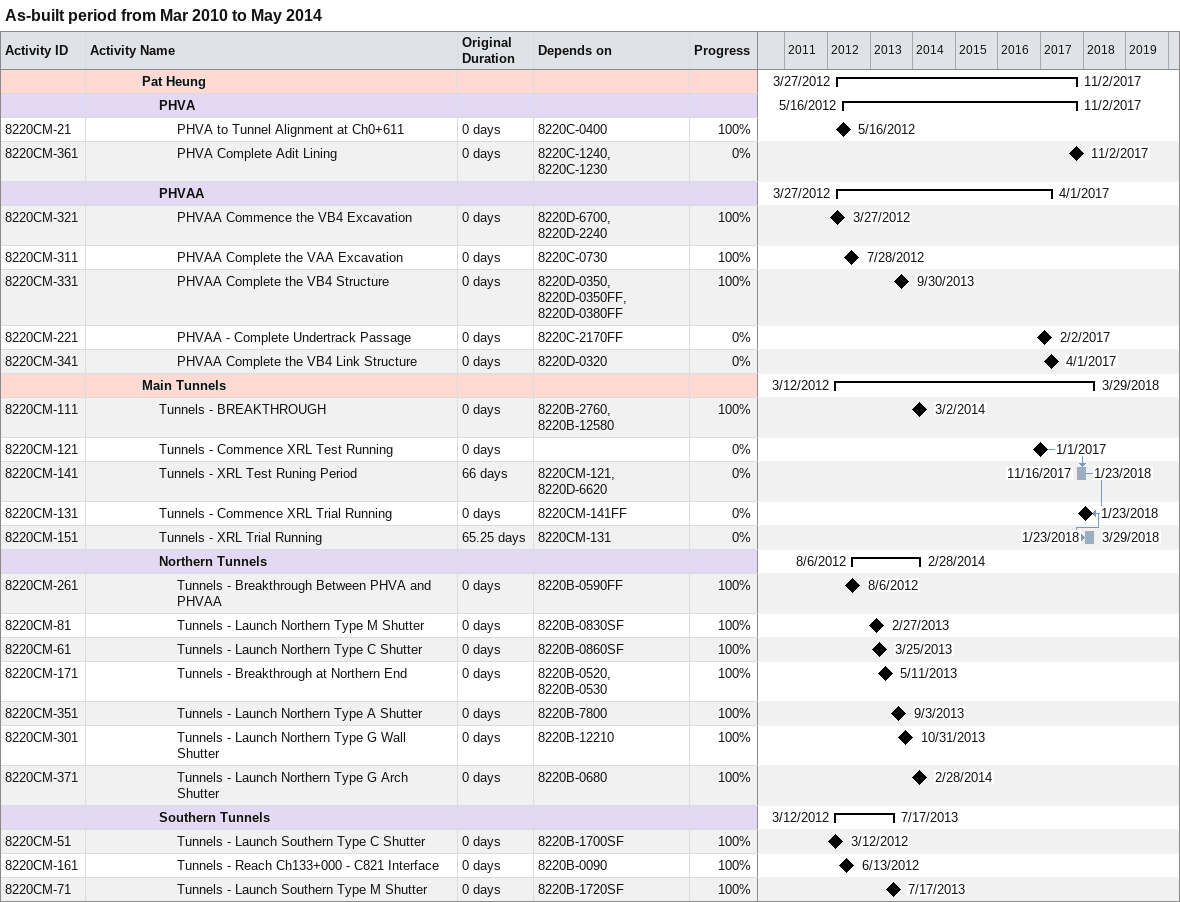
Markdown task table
As-built period from Mar 2010 to May 2014

| ID | Level | Task | Original duration | Start | Finish | Predecessors | % complete |
|---|---|---|---|---|---|---|---|
|  | 4 | **Pat Heung** |  | 2012-03-27 | 2017-11-02 |  |  |
|  | 5 | **PHVA** |  | 2012-05-16 | 2017-11-02 |  |  |
| 8220CM-21 | 6 | PHVA to Tunnel Alignment at Ch0+611 | 0d | 2012-05-16 | 2012-05-16 | 8220C-0400 | 100 |
| 8220CM-361 | 6 | PHVA Complete Adit Lining | 0d | 2017-11-02 | 2017-11-02 | 8220C-1240, 8220C-1230 | 0 |
|  | 5 | **PHVAA** |  | 2012-03-27 | 2017-04-01 |  |  |
| 8220CM-321 | 6 | PHVAA Commence the VB4 Excavation | 0d | 2012-03-27 | 2012-03-27 | 8220D-6700, 8220D-2240 | 100 |
| 8220CM-311 | 6 | PHVAA Complete the VAA Excavation | 0d | 2012-07-28 | 2012-07-28 | 8220C-0730 | 100 |
| 8220CM-331 | 6 | PHVAA Complete the VB4 Structure | 0d | 2013-09-30 | 2013-09-30 | 8220D-0350, 8220D-0350FF, 8220D-0380FF | 100 |
| 8220CM-221 | 6 | PHVAA - Complete Undertrack Passage | 0d | 2017-02-02 | 2017-02-02 | 8220C-2170FF | 0 |
| 8220CM-341 | 6 | PHVAA Complete the VB4 Link Structure | 0d | 2017-04-01 | 2017-04-01 | 8220D-0320 | 0 |
|  | 4 | **Main Tunnels** |  | 2012-03-12 | 2018-03-29 |  |  |
| 8220CM-111 | 5 | Tunnels - BREAKTHROUGH | 0d | 2014-03-02 | 2014-03-02 | 8220B-2760, 8220B-12580 | 100 |
| 8220CM-121 | 5 | Tunnels - Commence XRL Test Running | 0d | 2017-01-01 | 2017-01-01 |  | 0 |
| 8220CM-141 | 5 | Tunnels - XRL Test Runing Period | 66d | 2017-11-16 | 2018-01-23 | 8220CM-121, 8220D-6620 | 0 |
| 8220CM-131 | 5 | Tunnels - Commence XRL Trial Running | 0d | 2018-01-23 | 2018-01-23 | 8220CM-141FF | 0 |
| 8220CM-151 | 5 | Tunnels - XRL Trial Running | 65.25d | 2018-01-23 | 2018-03-29 | 8220CM-131 | 0 |
|  | 5 | **Northern Tunnels** |  | 2012-08-06 | 2014-02-28 |  |  |
| 8220CM-261 | 6 | Tunnels - Breakthrough Between PHVA and PHVAA | 0d | 2012-08-06 | 2012-08-06 | 8220B-0590FF | 100 |
| 8220CM-81 | 6 | Tunnels - Launch Northern Type M Shutter | 0d | 2013-02-27 | 2013-02-27 | 8220B-0830SF | 100 |
| 8220CM-61 | 6 | Tunnels - Launch Northern Type C Shutter | 0d | 2013-03-25 | 2013-03-25 | 8220B-0860SF | 100 |
| 8220CM-171 | 6 | Tunnels - Breakthrough at Northern End | 0d | 2013-05-11 | 2013-05-11 | 8220B-0520, 8220B-0530 | 100 |
| 8220CM-351 | 6 | Tunnels - Launch Northern Type A Shutter | 0d | 2013-09-03 | 2013-09-03 | 8220B-7800 | 100 |
| 8220CM-301 | 6 | Tunnels - Launch Northern Type G Wall Shutter | 0d | 2013-10-31 | 2013-10-31 | 8220B-12210 | 100 |
| 8220CM-371 | 6 | Tunnels - Launch Northern Type G Arch Shutter | 0d | 2014-02-28 | 2014-02-28 | 8220B-0680 | 100 |
|  | 5 | **Southern Tunnels** |  | 2012-03-12 | 2013-07-17 |  |  |
| 8220CM-51 | 6 | Tunnels - Launch Southern Type C Shutter | 0d | 2012-03-12 | 2012-03-12 | 8220B-1700SF | 100 |
| 8220CM-161 | 6 | Tunnels - Reach Ch133+000 - C821 Interface | 0d | 2012-06-13 | 2012-06-13 | 8220B-0090 | 100 |
| 8220CM-71 | 6 | Tunnels - Launch Southern Type M Shutter | 0d | 2013-07-17 | 2013-07-17 | 8220B-1720SF | 100 |
